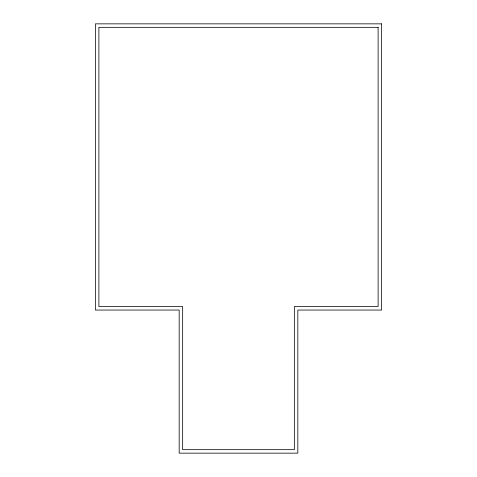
<?xml version="1.0" encoding="UTF-8"?>
<svg xmlns="http://www.w3.org/2000/svg" width="477" height="477" viewBox="0 0 477 477"><rect width="100%" height="100%" fill="white"/><g stroke="black" fill="none" stroke-linecap="round" stroke-linejoin="round"><path stroke-width="0.72" d="M381.6 23.85L95.4 23.85L95.4 310.05L179.167 310.05L179.167 453.15L297.833 453.15L297.833 310.05L381.6 310.05L381.6 23.85M378.112 27.338L98.888 27.338L98.888 306.562L182.655 306.562L182.655 449.662L294.345 449.662L294.345 306.562L378.112 306.562L378.112 27.338"/></g></svg>
